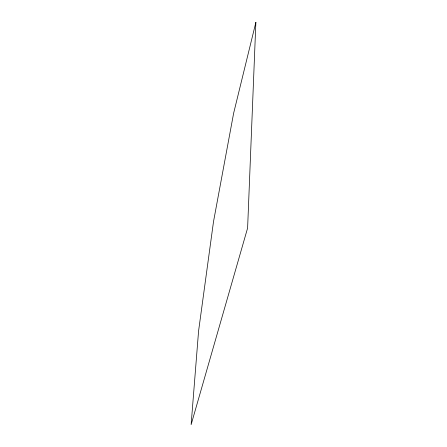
<?xml version="1.0" encoding="UTF-8"?>
<svg xmlns="http://www.w3.org/2000/svg" width="447" height="447" viewBox="0 0 447 447"><rect width="100%" height="100%" fill="white"/><g stroke="black" fill="none" stroke-linecap="round" stroke-linejoin="round"><path stroke-width="0.67" d="M255.874 22.35L247.61 228.048L191.126 424.65L198.585 330.97L213.515 221.617L233.63 113.242L255.874 22.35"/></g></svg>
